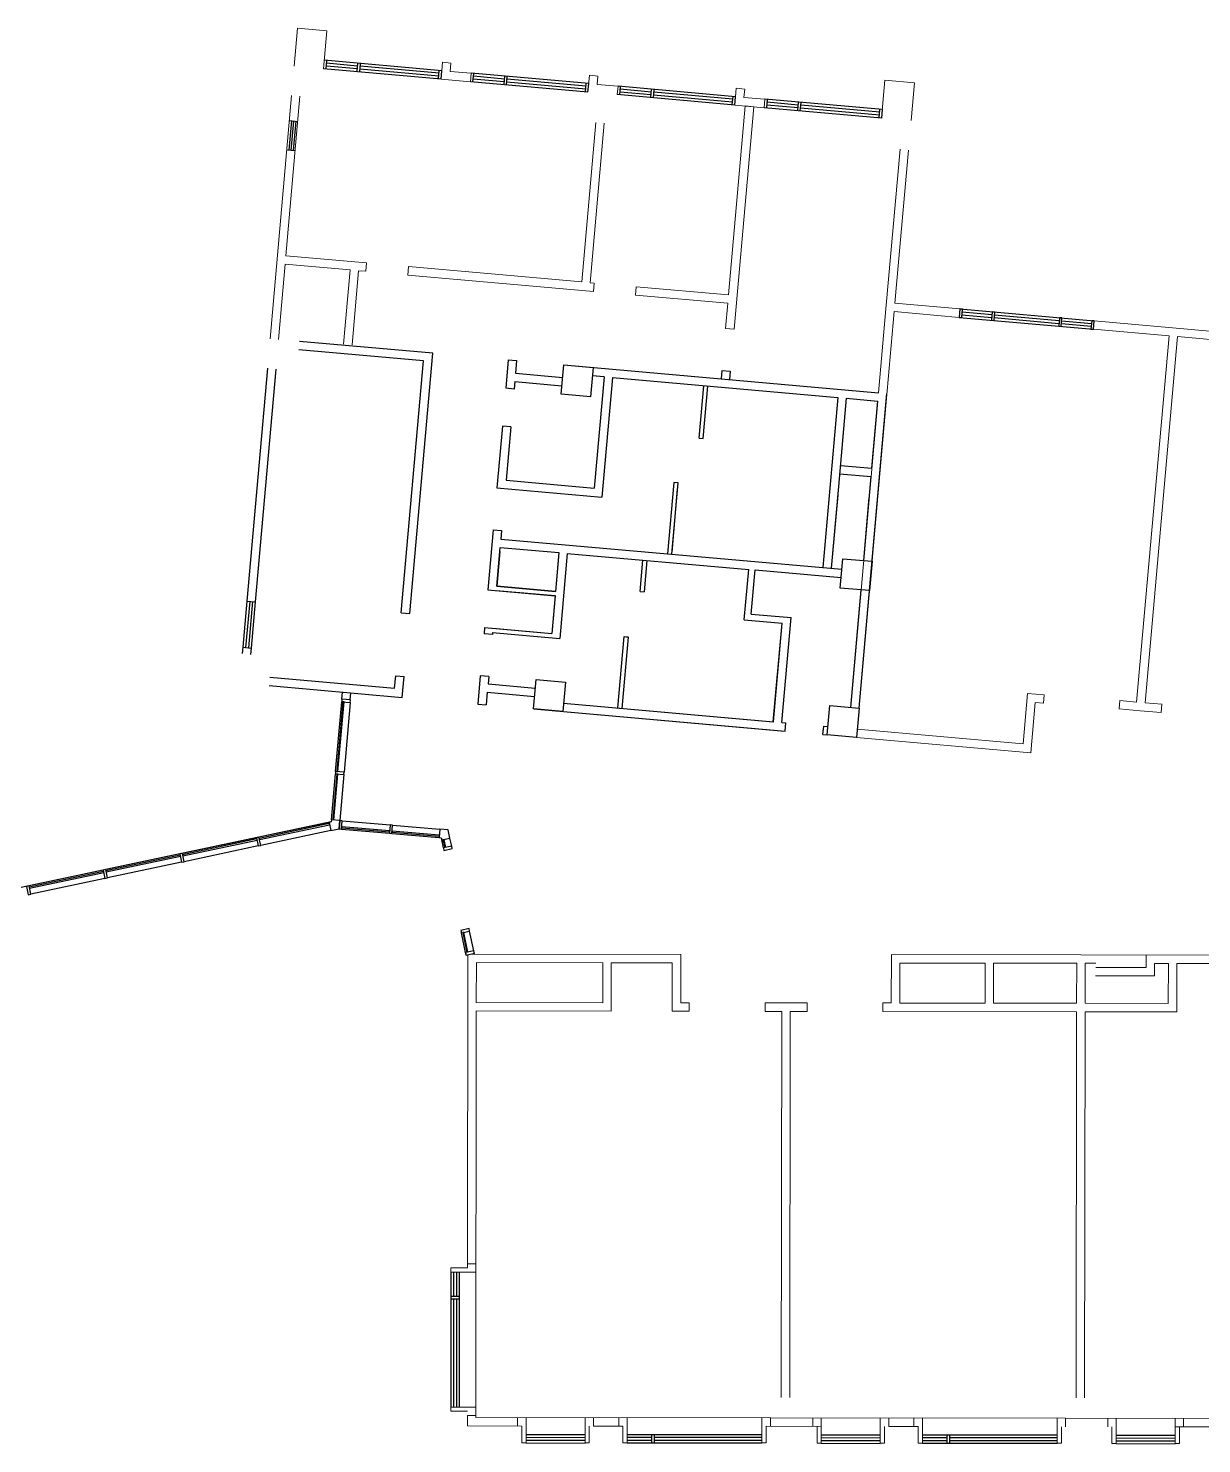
# Model space of a CAD drawing. Header units: millimetres. Extents: x 11680833 to 11851339, y -6212777 to -6078411.
# Drawn here: x 11724746 to 11752600, y -6181104 to -6147509 of the extents above; entities that cross this region are included whole.
import ezdxf

# ---------------------------------------------------------------- set-up
doc = ezdxf.new("R2010")
doc.units = ezdxf.units.MM
doc.header["$LTSCALE"] = 10
for name, color, linetype in [('$1$A-A-建筑索引', 3, 'Continuous'), ('A-WALL', 7, 'Continuous'), ('A—墙体', 7, 'Continuous'), ('A—门窗', 135, 'Continuous')]:
    doc.layers.add(name, color=color, linetype=linetype)
for name, color, linetype, lineweight in [('E1-RI-2F$0$A-WALL', 7, 'Continuous', 5), ('E1-RI-2F$0$AUDIT_D_131110141545-10', 7, 'Continuous', 5), ('E1-RV-2F$0$A-WALL', 7, 'Continuous', 5)]:
    doc.layers.add(name, color=color, linetype=linetype, lineweight=lineweight)
doc.layers.get('$1$A-A-建筑索引').off()
doc.layers.get('0').off()
doc.styles.add('E1-RV-2F$0$ECADI', font='hzs.shx', dxfattribs={"width": 0.7, "bigfont": 'hztxt.shx'})

# ---------------------------------------------------------------- blocks, each defined once
blk = doc.blocks.new('E1-RV-2F')
at = {"layer": 'E1-RV-2F$0$A-WALL'}
for p, q in [((11734345, -6155222), (11731183, -6154943)), ((11734128, -6155404), (11731165, -6155142)), ((11733799, -6161398), (11734345, -6155222)), ((11730424, -6155578), (11729935, -6161107)), ((11730623, -6155596), (11730134, -6161124)), ((11733600, -6161380), (11734128, -6155404)), ((11729935, -6161107), (11730134, -6161124)), ((11733600, -6161380), (11733799, -6161398)), ((11729838, -6162202), (11729825, -6162352)), ((11729838, -6162202), (11730037, -6162220)), ((11730037, -6162220), (11730024, -6162369)), ((11730478, -6162912), (11733442, -6163173)), ((11733442, -6163173), (11733468, -6162875)), ((11733468, -6162875), (11733667, -6162892)), ((11733623, -6163390), (11733667, -6162892)), ((11730460, -6163111), (11733623, -6163390))]:
    blk.add_line(p, q, dxfattribs=at)
at = {"color": 4, "style": 'E1-RV-2F$0$ECADI', "width": 0.7}
for tag, p in [('无障碍客梯', (11721336, -6174036, 0)), ('货梯', (11717277, -6174958))]:
    blk.add_attdef(tag, p, '', height=450, rotation=11.9526, dxfattribs=at)
blk = doc.blocks.new('E1-RI-2F$0$RECTANGULAR_MULLION_-_60_B')
at = {"layer": 'A—门窗'}
for p, q in [((0, 75), (-60, 75)), ((-60, 75), (-60, -125)), ((0, -125), (0, 75)), ((-60, -125), (0, -125))]:
    blk.add_line(p, q, dxfattribs=at)

msp = doc.modelspace()

# ---------------------------------------------------------------- linework, layer by layer
at = {"layer": 'A-WALL'}
for p, q in [((11737458, -6155498), (11744929, -6156158)), ((11738412, -6155783), (11738138, -6155759, 0)), ((11738412, -6155783), (11738179, -6158422)), ((11738611, -6155800), (11738360, -6158639)), ((11736278, -6156071), (11736079, -6156053)), ((11740668, -6157237, 0), (11740778, -6155992)), ((11740767, -6157246), (11740877, -6156001)), ((11744468, -6163647), (11745128, -6156176)), ((11745128, -6156176), (11745128, -6156176)), ((11736000, -6156950), (11735870, -6158419)), ((11736199, -6156967), (11736000, -6156950)), ((11736199, -6156967), (11736087, -6158237)), ((11740668, -6157237, 0), (11740767, -6157246, 0)), ((11736087, -6158237), (11738179, -6158422)), ((11735870, -6158419), (11738360, -6158639)), ((11740027, -6159945), (11740159, -6158450)), ((11743962, -6158582), (11743808, -6160326)), ((11744577, -6160142), (11744709, -6158648)), ((11735782, -6159415), (11735656, -6160835)), ((11735782, -6159415), (11735981, -6159433)), ((11735981, -6159433), (11735963, -6159632)), ((11735937, -6159931), (11735864, -6160753)), ((11737540, -6159972), (11737361, -6161989)), ((11737332, -6160054), (11737259, -6160876)), ((11739267, -6160878), (11739333, -6160131)), ((11741905, -6161412), (11741997, -6160366)), ((11737250, -6160976), (11737171, -6161872)), ((11739267, -6160878), (11739366, -6160887)), ((11741742, -6161548), (11742639, -6161628)), ((11741905, -6161412), (11742851, -6161496)), ((11742432, -6163969), (11742639, -6161628)), ((11742631, -6163986), (11742851, -6161496)), ((11735577, -6161731), (11735564, -6161881)), ((11735763, -6161898), (11735564, -6161881)), ((11735577, -6161731), (11737171, -6161872)), ((11735767, -6161848), (11735763, -6161898)), ((11735767, -6161848), (11737361, -6161989)), ((11738846, -6163651), (11738995, -6161958)), ((11735476, -6162877), (11735416, -6163549)), ((11735675, -6162894), (11735476, -6162877)), ((11735675, -6162894), (11735660, -6163069)), ((11735642, -6163268), (11735616, -6163567)), ((11735642, -6163268), (11736763, -6163367)), ((11735660, -6163069), (11736780, -6163168)), ((11735416, -6163549), (11735616, -6163567)), ((11736736, -6163666), (11742613, -6164185)), ((11737451, -6163528), (11742432, -6163969)), ((11742631, -6163986), (11742730, -6163995)), ((11742713, -6164194), (11742730, -6163995)), ((11742613, -6164185), (11742713, -6164194)), ((11743609, -6164273), (11743627, -6164074)), ((11743609, -6164273), (11743609, -6164273)), ((11743609, -6164273), (11743709, -6164282)), ((11743627, -6164074), (11743727, -6164083))]:
    msp.add_line(p, q, dxfattribs=at)
at = {"layer": 'A-WALL', "color": 7}
for p, q in [((11735946, -6159831), (11737340, -6159955)), ((11735656, -6160835), (11737250, -6160976)), ((11735864, -6160753), (11737259, -6160876))]:
    msp.add_line(p, q, dxfattribs=at)
at = {"layer": 'A-WALL'}
msp.add_lwpolyline([(11735946, -6159831), (11737340, -6159955), (11737259, -6160876), (11735864, -6160753)], close=True, dxfattribs=at)
for points in [[(11744079, -6160098), (11744776, -6160160), (11744714, -6160857), (11744017, -6160796), (11744079, -6160098)], [(11736798, -6162968), (11737495, -6163030), (11737433, -6163727), (11736736, -6163666), (11736798, -6162968)], [(11743771, -6163585), (11744468, -6163647), (11744406, -6164344), (11743709, -6164282), (11743771, -6163585)]]:
    msp.add_lwpolyline(points, dxfattribs=at)
at = {"layer": 'A—墙体'}
for p, q in [((11734345, -6155222), (11731183, -6154943)), ((11734128, -6155404), (11731165, -6155142)), ((11733799, -6161398), (11734345, -6155222)), ((11730424, -6155578), (11729935, -6161107)), ((11730623, -6155596), (11730134, -6161124)), ((11733600, -6161380), (11734128, -6155404)), ((11736138, -6155381), (11736079, -6156053)), ((11736138, -6155381), (11736079, -6156053)), ((11736138, -6155381), (11736338, -6155398)), ((11736138, -6155381), (11736338, -6155398)), ((11736338, -6155398), (11736311, -6155697)), ((11736338, -6155398), (11736311, -6155697)), ((11737458, -6155497), (11744929, -6156158)), ((11736293, -6155896), (11736278, -6156071)), ((11736293, -6155896), (11736278, -6156071)), ((11736293, -6155896), (11737414, -6155996)), ((11736293, -6155896), (11737414, -6155996)), ((11736311, -6155697), (11737432, -6155796)), ((11736311, -6155697), (11737432, -6155796)), ((11738412, -6155783), (11738138, -6155758, 0)), ((11738312, -6155774), (11738138, -6155758, 0)), ((11738412, -6155783), (11738178, -6158422)), ((11738412, -6155783), (11738178, -6158422)), ((11738611, -6155800), (11738360, -6158639)), ((11738611, -6155800), (11738360, -6158639)), ((11738611, -6155800), (11743965, -6156274)), ((11741211, -6155629), (11741194, -6155828)), ((11741211, -6155629), (11741410, -6155646)), ((11741410, -6155646), (11741393, -6155845)), ((11736278, -6156071), (11736079, -6156053)), ((11736278, -6156071), (11736079, -6156053)), ((11743965, -6156274), (11743608, -6160308)), ((11744468, -6163647), (11745128, -6156176)), ((11744468, -6163647), (11745128, -6156176)), ((11745128, -6156176), (11745128, -6156176)), ((11744164, -6156291), (11743979, -6158383)), ((11744164, -6156291), (11743979, -6158383)), ((11744164, -6156291), (11744911, -6156357)), ((11744164, -6156291), (11744911, -6156357)), ((11744770, -6157951), (11744911, -6156357)), ((11744770, -6157951), (11744911, -6156357)), ((11744023, -6157885), (11744770, -6157951)), ((11744023, -6157885), (11744770, -6157951)), ((11736086, -6158237), (11738178, -6158422)), ((11736086, -6158237), (11738178, -6158422)), ((11740073, -6158288), (11739923, -6159982)), ((11740073, -6158288), (11739923, -6159982)), ((11740022, -6159991), (11740172, -6158297)), ((11740172, -6158297), (11740073, -6158288)), ((11744006, -6158084), (11744753, -6158150)), ((11744006, -6158084), (11744753, -6158150)), ((11744577, -6160142), (11744753, -6158150)), ((11744577, -6160142), (11744753, -6158150)), ((11735870, -6158419), (11738360, -6158639)), ((11735870, -6158419), (11738360, -6158639)), ((11743979, -6158383), (11743808, -6160326)), ((11743979, -6158383), (11743808, -6160326)), ((11735782, -6159415), (11735656, -6160835)), ((11735782, -6159415), (11735656, -6160835)), ((11735782, -6159415), (11735981, -6159433)), ((11735782, -6159415), (11735981, -6159433)), ((11735981, -6159433), (11735963, -6159632)), ((11735981, -6159433), (11735963, -6159632)), ((11735963, -6159632), (11744057, -6160348)), ((11737340, -6159954), (11737259, -6160876)), ((11737340, -6159954), (11737259, -6160876)), ((11737539, -6159972), (11737361, -6161989)), ((11737539, -6159972), (11737361, -6161989)), ((11737539, -6159972), (11741848, -6160353)), ((11737539, -6159972), (11741848, -6160353)), ((11739432, -6160139), (11739366, -6160887)), ((11741742, -6161548), (11741848, -6160353)), ((11741742, -6161548), (11741848, -6160353)), ((11741904, -6161412), (11741997, -6160366)), ((11741904, -6161412), (11741997, -6160366)), ((11741997, -6160366), (11744039, -6160547)), ((11741997, -6160366), (11744039, -6160547)), ((11735855, -6160852), (11737250, -6160975)), ((11735855, -6160852), (11737250, -6160975)), ((11737250, -6160975), (11737171, -6161872)), ((11737250, -6160975), (11737171, -6161872)), ((11744268, -6163629), (11744515, -6160840)), ((11744268, -6163629), (11744515, -6160840)), ((11729935, -6161107), (11730134, -6161124)), ((11733600, -6161380), (11733799, -6161398)), ((11741742, -6161548), (11742638, -6161628)), ((11741742, -6161548), (11742638, -6161628)), ((11741904, -6161412), (11742851, -6161496)), ((11741904, -6161412), (11742851, -6161496)), ((11742431, -6163968), (11742638, -6161628)), ((11742431, -6163968), (11742638, -6161628)), ((11742631, -6163986), (11742851, -6161496)), ((11742631, -6163986), (11742851, -6161496)), ((11735577, -6161731), (11735564, -6161880)), ((11735577, -6161731), (11735564, -6161880)), ((11735763, -6161898), (11735564, -6161880)), ((11735763, -6161898), (11735564, -6161880)), ((11735767, -6161848), (11735763, -6161898)), ((11735767, -6161848), (11735763, -6161898)), ((11735767, -6161848), (11737361, -6161989)), ((11735767, -6161848), (11737361, -6161989)), ((11735776, -6161749), (11737171, -6161872)), ((11735776, -6161749), (11737171, -6161872)), ((11738737, -6163642), (11738887, -6161948)), ((11738737, -6163642), (11738887, -6161948)), ((11738887, -6161948), (11738995, -6161958)), ((11738887, -6161948), (11738986, -6161957)), ((11729838, -6162202), (11729825, -6162352)), ((11729838, -6162202), (11730037, -6162220)), ((11730037, -6162220), (11730024, -6162369)), ((11730478, -6162912), (11733442, -6163173)), ((11733442, -6163173), (11733468, -6162875)), ((11733468, -6162875), (11733667, -6162892)), ((11733623, -6163390), (11733667, -6162892)), ((11735475, -6162877), (11735416, -6163549)), ((11735475, -6162877), (11735416, -6163549)), ((11735675, -6162894), (11735475, -6162877)), ((11735675, -6162894), (11735475, -6162877)), ((11735675, -6162894), (11735659, -6163068)), ((11735675, -6162894), (11735659, -6163068)), ((11730460, -6163111), (11733623, -6163390)), ((11735642, -6163268), (11735615, -6163567)), ((11735642, -6163268), (11735615, -6163567)), ((11735642, -6163268), (11736762, -6163367)), ((11735642, -6163268), (11736762, -6163367)), ((11735659, -6163068), (11736780, -6163168)), ((11735659, -6163068), (11736780, -6163168)), ((11735416, -6163549), (11735615, -6163567)), ((11735416, -6163549), (11735615, -6163567)), ((11736736, -6163666), (11742713, -6164194)), ((11736736, -6163666), (11742713, -6164194)), ((11737451, -6163528), (11742431, -6163968)), ((11737451, -6163528), (11742431, -6163968)), ((11742631, -6163986), (11742730, -6163995)), ((11742631, -6163986), (11742730, -6163995)), ((11742713, -6164194), (11742730, -6163995)), ((11742713, -6164194), (11742730, -6163995)), ((11743609, -6164273), (11743627, -6164074)), ((11743609, -6164273), (11743627, -6164074)), ((11743609, -6164273), (11743709, -6164282)), ((11743609, -6164273), (11743709, -6164282)), ((11743627, -6164074), (11743726, -6164083)), ((11743627, -6164074), (11743726, -6164083))]:
    msp.add_line(p, q, dxfattribs=at)
for points in [[(11737458, -6155497), (11738155, -6155559), (11738094, -6156256), (11737396, -6156195), (11737458, -6155497)], [(11737458, -6155497), (11738155, -6155559), (11738094, -6156256), (11737396, -6156195), (11737458, -6155497)], [(11744079, -6160098), (11744776, -6160160), (11744714, -6160857), (11744017, -6160796), (11744079, -6160098)], [(11744079, -6160098), (11744776, -6160160), (11744714, -6160857), (11744017, -6160796), (11744079, -6160098)], [(11736798, -6162968), (11737495, -6163030), (11737433, -6163727), (11736736, -6163666), (11736798, -6162968)], [(11736798, -6162968), (11737495, -6163030), (11737433, -6163727), (11736736, -6163666), (11736798, -6162968)], [(11743770, -6163585), (11744468, -6163647), (11744406, -6164344), (11743709, -6164282), (11743770, -6163585)], [(11743770, -6163585), (11744468, -6163647), (11744406, -6164344), (11743709, -6164282), (11743770, -6163585)]]:
    msp.add_lwpolyline(points, dxfattribs=at)
at = {"layer": 'A—门窗'}
for p, q in [((11734545, -6148714), (11731754, -6148468)), ((11731761, -6148401), (11731760, -6148401)), ((11734562, -6148515), (11731772, -6148269)), ((11731815, -6148473), (11731832, -6148274)), ((11732558, -6148472), (11731821, -6148407)), ((11732564, -6148405), (11731826, -6148340)), ((11732552, -6148538), (11732569, -6148339)), ((11732612, -6148544), (11732629, -6148344)), ((11734491, -6148643), (11732617, -6148477)), ((11734497, -6148576), (11732623, -6148411)), ((11734485, -6148709), (11734502, -6148510)), ((11734545, -6148714), (11734562, -6148515)), ((11738030, -6149023), (11735242, -6148776)), ((11738048, -6148823), (11735259, -6148577)), ((11735302, -6148781), (11735320, -6148582)), ((11736045, -6148780), (11735308, -6148715)), ((11736051, -6148714), (11735314, -6148649)), ((11736039, -6148847), (11736057, -6148647)), ((11736099, -6148852), (11736117, -6148653)), ((11737978, -6148951), (11736105, -6148785)), ((11737984, -6148885), (11736111, -6148719)), ((11737972, -6149017), (11737990, -6148818)), ((11738032, -6149023), (11738050, -6148823)), ((11741535, -6149132), (11738745, -6148885)), ((11738788, -6149090), (11738805, -6148890)), ((11741517, -6149331), (11738727, -6149084)), ((11739531, -6149088), (11738793, -6149023)), ((11739536, -6149022), (11738799, -6148957)), ((11739525, -6149155), (11739542, -6148955)), ((11739584, -6149160), (11739602, -6148961)), ((11741463, -6149259), (11739590, -6149094)), ((11741469, -6149193), (11739596, -6149027)), ((11741458, -6149326), (11741475, -6149126)), ((11741517, -6149331), (11741535, -6149132)), ((11745021, -6149440), (11742232, -6149193)), ((11742275, -6149398), (11742293, -6149199)), ((11745003, -6149639), (11742215, -6149393)), ((11743018, -6149397), (11742281, -6149331)), ((11743024, -6149330), (11742287, -6149265)), ((11743012, -6149463), (11743030, -6149264)), ((11743072, -6149468), (11743090, -6149269)), ((11744951, -6149568), (11743078, -6149402)), ((11744957, -6149501), (11743084, -6149336)), ((11744945, -6149634), (11744963, -6149435)), ((11745005, -6149639), (11745022, -6149440)), ((11730993, -6149706), (11730931, -6150403)), ((11730943, -6149701), (11731142, -6149719)), ((11731043, -6149710), (11730981, -6150407)), ((11731093, -6149714), (11731031, -6150412)), ((11731081, -6150416), (11730882, -6150398)), ((11746862, -6154170), (11750049, -6154452)), ((11746915, -6154242), (11747623, -6154305)), ((11746844, -6154370), (11750031, -6154651)), ((11746909, -6154308), (11747617, -6154371)), ((11747677, -6154376), (11749211, -6154512)), ((11747682, -6154310), (11749216, -6154445)), ((11749270, -6154517), (11749978, -6154580)), ((11749276, -6154451), (11749983, -6154513)), ((11729935, -6161107), (11729838, -6162202)), ((11729935, -6161107), (11729838, -6162202)), ((11730001, -6161113), (11729904, -6162208)), ((11730001, -6161113), (11729904, -6162208)), ((11730068, -6161118), (11729971, -6162214)), ((11730068, -6161118), (11729971, -6162214)), ((11730134, -6161124), (11730037, -6162220)), ((11730134, -6161124), (11730037, -6162220)), ((11732191, -6163433), (11732206, -6163265)), ((11732390, -6163451), (11732405, -6163283)), ((11732041, -6165147), (11732186, -6163493)), ((11732216, -6163496), (11732072, -6165149)), ((11732097, -6165152), (11732241, -6163498)), ((11732241, -6163498), (11732216, -6163496)), ((11732385, -6163510), (11732241, -6165164)), ((11731941, -6166293), (11732036, -6165207)), ((11732067, -6165209), (11731972, -6166296)), ((11731997, -6166298), (11732092, -6165211)), ((11732092, -6165211), (11732067, -6165209)), ((11732072, -6165149), (11732097, -6165152)), ((11732235, -6165224), (11732141, -6166311)), ((11731936, -6166346), (11722856, -6168268)), ((11731885, -6166357), (11730222, -6166709)), ((11732200, -6166317), (11733335, -6166416)), ((11731891, -6166387), (11730229, -6166739)), ((11730234, -6166764), (11731897, -6166412)), ((11731926, -6166553), (11730264, -6166905)), ((11731897, -6166412), (11731891, -6166387)), ((11732183, -6166516), (11733318, -6166615)), ((11732188, -6166461), (11732186, -6166486)), ((11732186, -6166486), (11733320, -6166585)), ((11733323, -6166559), (11732188, -6166461)), ((11733320, -6166585), (11733323, -6166559)), ((11733378, -6166620), (11734496, -6166718)), ((11733382, -6166565), (11733380, -6166590)), ((11733380, -6166590), (11734499, -6166688)), ((11734501, -6166662), (11733382, -6166565)), ((11733395, -6166421), (11734514, -6166519)), ((11734514, -6166519), (11734496, -6166718)), ((11734499, -6166688), (11734501, -6166662)), ((11734714, -6166536), (11734514, -6166519)), ((11734756, -6166733), (11734714, -6166536)), ((11730164, -6166721), (11728403, -6167094)), ((11730170, -6166751), (11728409, -6167124)), ((11728414, -6167149), (11730175, -6166776)), ((11730205, -6166917), (11728444, -6167290)), ((11730175, -6166776), (11730170, -6166751)), ((11730229, -6166739), (11730234, -6166764)), ((11734496, -6166718), (11734549, -6166723)), ((11734549, -6166723), (11734560, -6166774)), ((11734560, -6166774), (11734756, -6166733)), ((11734600, -6166964), (11734560, -6166774)), ((11734615, -6166763), (11734590, -6166768)), ((11734590, -6166768), (11734630, -6166957)), ((11734655, -6166952), (11734615, -6166763)), ((11734796, -6166922), (11734756, -6166733)), ((11728344, -6167107), (11726583, -6167479)), ((11728350, -6167137), (11726589, -6167509)), ((11726595, -6167534), (11728356, -6167161)), ((11728385, -6167302), (11726624, -6167675)), ((11728356, -6167161), (11728350, -6167137)), ((11728409, -6167124), (11728414, -6167149)), ((11726524, -6167492), (11724763, -6167865)), ((11726531, -6167522), (11724770, -6167895)), ((11724775, -6167919), (11726536, -6167547)), ((11726566, -6167687), (11724805, -6168060)), ((11726536, -6167547), (11726531, -6167522)), ((11726589, -6167509), (11726595, -6167534)), ((11724770, -6167895), (11724775, -6167919)), ((11735126, -6169448), (11735027, -6168979)), ((11735082, -6168967), (11735057, -6168973)), ((11735057, -6168973), (11735156, -6169442)), ((11735181, -6169437), (11735082, -6168967)), ((11735322, -6169407), (11735222, -6168938)), ((11735138, -6169507), (11735126, -6169448)), ((11735338, -6169484), (11735322, -6169407)), ((11734776, -6177034), (11734776, -6180234)), ((11734843, -6177034), (11734843, -6177614)), ((11734910, -6177034), (11734910, -6177614)), ((11734976, -6177034), (11734976, -6180234)), ((11734976, -6177614), (11734776, -6177614)), ((11734976, -6177674), (11734776, -6177674)), ((11734843, -6177674), (11734843, -6180234)), ((11734910, -6177674), (11734910, -6180234)), ((11736560, -6180886), (11737962, -6180888)), ((11736560, -6180953), (11737962, -6180955)), ((11736560, -6181020), (11737962, -6181021)), ((11736560, -6181086), (11737962, -6181088)), ((11738962, -6180886), (11742162, -6180886)), ((11738962, -6180953), (11739542, -6180953)), ((11738962, -6181019), (11739542, -6181019)), ((11738962, -6181086), (11742162, -6181086)), ((11739542, -6180886), (11739542, -6181086)), ((11739602, -6180886), (11739602, -6181086)), ((11739602, -6180953), (11742162, -6180953)), ((11739602, -6181019), (11742162, -6181019)), ((11743568, -6180894), (11744970, -6180896)), ((11743568, -6180961), (11744970, -6180963)), ((11743568, -6181028), (11744970, -6181030)), ((11743568, -6181094), (11744970, -6181096)), ((11745970, -6180894), (11749170, -6180894)), ((11745970, -6180961), (11746550, -6180961)), ((11745970, -6181028), (11746550, -6181028)), ((11745970, -6181094), (11749170, -6181094)), ((11746550, -6180894), (11746550, -6181094)), ((11746610, -6180894), (11746610, -6181094)), ((11746610, -6180961), (11749170, -6180961)), ((11746610, -6181028), (11749170, -6181028)), ((11750568, -6180903), (11751970, -6180904)), ((11750568, -6180969), (11751970, -6180971)), ((11750568, -6181036), (11751970, -6181038)), ((11750568, -6181103), (11751970, -6181104))]:
    msp.add_line(p, q, dxfattribs=at)
at = {"layer": 'A—门窗', "extrusion": (0, 0, -1)}
for p, q in [((11746862, -6154170), (11746844, -6154370)), ((11746921, -6154176), (11746862, -6154170)), ((11746904, -6154375), (11746921, -6154176)), ((11747628, -6154238), (11747611, -6154438)), ((11747688, -6154244), (11747628, -6154238)), ((11747671, -6154443), (11747688, -6154244)), ((11746844, -6154370), (11746904, -6154375)), ((11747611, -6154438), (11747671, -6154443)), ((11749222, -6154380), (11749205, -6154579)), ((11749205, -6154579), (11749264, -6154584)), ((11749282, -6154385), (11749222, -6154380)), ((11749264, -6154584), (11749282, -6154385)), ((11749989, -6154449), (11749971, -6154648)), ((11750049, -6154454), (11749989, -6154449)), ((11750031, -6154653), (11750049, -6154454)), ((11749971, -6154648), (11750031, -6154653)), ((11732041, -6165147), (11732036, -6165207)), ((11732036, -6165207), (11732235, -6165224)), ((11732241, -6165164), (11732041, -6165147)), ((11732235, -6165224), (11732241, -6165164)), ((11731937, -6166346), (11731885, -6166357)), ((11731885, -6166357), (11731926, -6166553)), ((11731941, -6166293), (11731937, -6166346)), ((11732141, -6166311), (11731941, -6166293)), ((11732123, -6166511), (11732141, -6166311)), ((11732141, -6166312), (11732123, -6166511)), ((11732200, -6166317), (11732141, -6166312)), ((11732183, -6166516), (11732200, -6166317)), ((11731926, -6166553), (11732123, -6166511)), ((11732123, -6166511), (11732183, -6166516)), ((11733335, -6166416), (11733318, -6166615)), ((11733318, -6166615), (11733378, -6166620)), ((11733395, -6166421), (11733335, -6166416)), ((11733378, -6166620), (11733395, -6166421)), ((11730222, -6166709), (11730164, -6166721)), ((11730164, -6166721), (11730205, -6166917)), ((11730205, -6166917), (11730264, -6166905)), ((11730264, -6166905), (11730222, -6166709)), ((11734796, -6166922), (11734600, -6166964)), ((11734600, -6166964), (11734613, -6167022)), ((11734613, -6167022), (11734808, -6166981)), ((11734808, -6166981), (11734796, -6166922)), ((11728403, -6167094), (11728344, -6167107)), ((11728344, -6167107), (11728385, -6167302)), ((11728385, -6167302), (11728444, -6167290)), ((11728444, -6167290), (11728403, -6167094)), ((11726583, -6167479), (11726524, -6167492)), ((11726524, -6167492), (11726566, -6167687)), ((11726566, -6167687), (11726624, -6167675)), ((11726624, -6167675), (11726583, -6167479)), ((11724763, -6167865), (11724705, -6167877)), ((11724705, -6167877), (11724746, -6168073)), ((11724805, -6168060), (11724763, -6167865)), ((11724746, -6168073), (11724805, -6168060)), ((11735210, -6168879), (11735014, -6168920)), ((11735014, -6168920), (11735027, -6168979)), ((11735027, -6168979), (11735222, -6168938)), ((11735222, -6168938), (11735210, -6168879)), ((11735322, -6169407), (11735126, -6169448)), ((11735126, -6169448), (11735134, -6169487)), ((11735134, -6169487), (11735138, -6169507)), ((11735138, -6169507), (11735334, -6169465)), ((11735330, -6169446), (11735322, -6169407)), ((11735334, -6169465), (11735330, -6169446))]:
    msp.add_line(p, q, dxfattribs=at)
at = {"layer": 'E1-RI-2F$0$A-WALL'}
for p, q in [((11731058, -6148406), (11731137, -6147509)), ((11731834, -6147571), (11731137, -6147509)), ((11731755, -6148468), (11731834, -6147571)), ((11734545, -6148714), (11735242, -6148776)), ((11730996, -6149103), (11730485, -6154881)), ((11731195, -6149121), (11730860, -6152909)), ((11741369, -6153838), (11741766, -6149353)), ((11741498, -6154650), (11741965, -6149370)), ((11741517, -6149331), (11742215, -6149393)), ((11741965, -6149370), (11741766, -6149353)), ((11737883, -6153529), (11738218, -6149742)), ((11738082, -6153547), (11738417, -6149760)), ((11745440, -6150380), (11745105, -6154168)), ((11745639, -6150398), (11745318, -6154034)), ((11730860, -6152909), (11732778, -6153078)), ((11730843, -6153108), (11730685, -6154899)), ((11730843, -6153108), (11732387, -6153244)), ((11732387, -6153242), (11732231, -6155007)), ((11732586, -6153262), (11732430, -6155024)), ((11732586, -6153262), (11732760, -6153277)), ((11732760, -6153277), (11732778, -6153078)), ((11733756, -6153365), (11733774, -6153166)), ((11733774, -6153166), (11737883, -6153529)), ((11733756, -6153365), (11738164, -6153755)), ((11738082, -6153547), (11738182, -6153556)), ((11738164, -6153755), (11738182, -6153556)), ((11739160, -6153843), (11739178, -6153644)), ((11739160, -6153843), (11741352, -6154037)), ((11739178, -6153644), (11741369, -6153838)), ((11741299, -6154632), (11741352, -6154037)), ((11745300, -6154233), (11744468, -6163646)), ((11745105, -6154168), (11744929, -6156158)), ((11745300, -6154233), (11746844, -6154370)), ((11745318, -6154034), (11746862, -6154170)), ((11746844, -6154370), (11746862, -6154170)), ((11750031, -6154651), (11750049, -6154452)), ((11750049, -6154452), (11753834, -6154787)), ((11741498, -6154650), (11741299, -6154632)), ((11750031, -6154651), (11751824, -6154810)), ((11751056, -6163501), (11751824, -6154810)), ((11751255, -6163519), (11752024, -6154827)), ((11752024, -6154827), (11753817, -6154986)), ((11744911, -6156357), (11744268, -6163629)), ((11748540, -6164709), (11744406, -6164344)), ((11748358, -6164492), (11744424, -6164144)), ((11735183, -6169498), (11735174, -6176934)), ((11740233, -6169490), (11735247, -6169484)), ((11735383, -6169684), (11738383, -6169688)), ((11738383, -6169688), (11738381, -6170637)), ((11738581, -6170838), (11738583, -6169688)), ((11738583, -6169688), (11740033, -6169690)), ((11740033, -6169690), (11740032, -6170840)), ((11740232, -6170643), (11740233, -6169490)), ((11745233, -6169496), (11745232, -6170643)), ((11745233, -6169496), (11749733, -6169501)), ((11745433, -6169696), (11745432, -6170646)), ((11745433, -6169696), (11747458, -6169698)), ((11747458, -6169698), (11747456, -6170648)), ((11747658, -6169699), (11747656, -6170649)), ((11747658, -6169699), (11749633, -6169701)), ((11749633, -6169701), (11749631, -6170651)), ((11749733, -6169501), (11754234, -6169506)), ((11749833, -6169701), (11749831, -6170651)), ((11749833, -6169701), (11750083, -6169702)), ((11751282, -6169803), (11751283, -6169503)), ((11751482, -6169703), (11751808, -6169704)), ((11751482, -6170003), (11751482, -6169703)), ((11751808, -6169703), (11751807, -6170653)), ((11752008, -6169704), (11752006, -6170853)), ((11752008, -6169704), (11754033, -6169706)), ((11738381, -6170638), (11738382, -6169838)), ((11738381, -6170638), (11735381, -6170634)), ((11740434, -6170643), (11740232, -6170643)), ((11740434, -6170840), (11740434, -6170643)), ((11742234, -6170643), (11742234, -6170843)), ((11742732, -6170643), (11742234, -6170643)), ((11743232, -6170643), (11742732, -6170643)), ((11743232, -6170843), (11743232, -6170643)), ((11745032, -6170643), (11745032, -6170845)), ((11745232, -6170643), (11745032, -6170643)), ((11745432, -6170646), (11747456, -6170648)), ((11747656, -6170649), (11749631, -6170651)), ((11751807, -6170653), (11749832, -6170651)), ((11742234, -6170843), (11742632, -6170843)), ((11742632, -6170843), (11742620, -6180007)), ((11742832, -6170843), (11742820, -6180008)), ((11742832, -6170843), (11743232, -6170843)), ((11745032, -6170845), (11749631, -6170851)), ((11749631, -6170851), (11749620, -6180016)), ((11749831, -6170851), (11749820, -6180016)), ((11752006, -6170853), (11749831, -6170851)), ((11734776, -6177034), (11734776, -6176934)), ((11735174, -6176934), (11734776, -6176934)), ((11735374, -6177034), (11734776, -6177034)), ((11735374, -6176834), (11735174, -6176834)), ((11734776, -6180334), (11734776, -6180234)), ((11735370, -6180234), (11734776, -6180234)), ((11735170, -6180334), (11734776, -6180334)), ((11735370, -6180434), (11735170, -6180434)), ((11735170, -6180434), (11735170, -6180684)), ((11735170, -6180684), (11736462, -6180685)), ((11736362, -6180486), (11736362, -6180686)), ((11736462, -6180685), (11736462, -6181086)), ((11736562, -6180486), (11736561, -6181086)), ((11737962, -6180488), (11737962, -6181086)), ((11738062, -6180488), (11738062, -6180488)), ((11738062, -6180688), (11738062, -6181086)), ((11738162, -6180488), (11738162, -6180688)), ((11738162, -6180688), (11738862, -6180689)), ((11738762, -6180488), (11738762, -6180688)), ((11738862, -6180488), (11738862, -6180489)), ((11738862, -6180689), (11738862, -6181086)), ((11738962, -6180488), (11738962, -6181086)), ((11742162, -6180492), (11742162, -6181086)), ((11742262, -6180692), (11742262, -6181086)), ((11742262, -6180692), (11743570, -6180694)), ((11742362, -6180493), (11742362, -6180692)), ((11743370, -6180494), (11743370, -6180694)), ((11743470, -6180694), (11743470, -6181094)), ((11743570, -6180494), (11743569, -6181094)), ((11744970, -6180496), (11744970, -6181094)), ((11745070, -6180496), (11745070, -6180496)), ((11745070, -6180696), (11745070, -6181094)), ((11745170, -6180496), (11745170, -6180696)), ((11745170, -6180696), (11745870, -6180697)), ((11745770, -6180497), (11745770, -6180697)), ((11745870, -6180497), (11745870, -6180497)), ((11745870, -6180697), (11745870, -6181094)), ((11745970, -6180497), (11745970, -6181094)), ((11749170, -6180501), (11749170, -6181094)), ((11749270, -6180701), (11749270, -6181094)), ((11749370, -6180501), (11749370, -6180701)), ((11750370, -6180503), (11750370, -6180702)), ((11750470, -6180702), (11750470, -6181103)), ((11750570, -6180503), (11750569, -6181103)), ((11751970, -6180504), (11751970, -6181103)), ((11751970, -6180704), (11752970, -6180705)), ((11752070, -6180505), (11752070, -6180504)), ((11752070, -6180704), (11752070, -6181103)), ((11752170, -6180505), (11752170, -6180705)), ((11752170, -6180704), (11752870, -6180705)), ((11736560, -6181086), (11736462, -6181086)), ((11738062, -6181086), (11737962, -6181086)), ((11738962, -6181086), (11738862, -6181086)), ((11742262, -6181086), (11742162, -6181086)), ((11743568, -6181094), (11743470, -6181094)), ((11745070, -6181094), (11744970, -6181094)), ((11745970, -6181094), (11745870, -6181094)), ((11749270, -6181094), (11749170, -6181094)), ((11750568, -6181103), (11750470, -6181103)), ((11752070, -6181103), (11751970, -6181103))]:
    msp.add_line(p, q, dxfattribs=at)
at = {"layer": 'E1-RI-2F$0$A-WALL', "color": 7}
for p, q in [((11735381, -6170834), (11738581, -6170838)), ((11740032, -6170840), (11740434, -6170840))]:
    msp.add_line(p, q, dxfattribs=at)
at = {"layer": 'E1-RI-2F$0$A-WALL'}
for points in [[(11734545, -6148714), (11734580, -6148316), (11734779, -6148334), (11734761, -6148533), (11735259, -6148577), (11735242, -6148776)], [(11738030, -6149023), (11738066, -6148624), (11738265, -6148642), (11738247, -6148841), (11738746, -6148885), (11738728, -6149084)], [(11745700, -6149701), (11745779, -6148804), (11745082, -6148743), (11745003, -6149639)], [(11741517, -6149331), (11741553, -6148932), (11741752, -6148950), (11741734, -6149149), (11742232, -6149193), (11742215, -6149393)], [(11735383, -6169684), (11735381, -6170634)], [(11735381, -6170834), (11735370, -6180484), (11770370, -6180526)]]:
    msp.add_lwpolyline(points, dxfattribs=at)
at = {"layer": 'E1-RI-2F$0$AUDIT_D_131110141545-10'}
for p, q in [((11748358, -6164492), (11748464, -6163297)), ((11748464, -6163297), (11748863, -6163332)), ((11748863, -6163332), (11748845, -6163531)), ((11748540, -6164709), (11748646, -6163514)), ((11748646, -6163514), (11748845, -6163531)), ((11750658, -6163466), (11750640, -6163665)), ((11750640, -6163665), (11751138, -6163709)), ((11750658, -6163466), (11751056, -6163501)), ((11751654, -6163554), (11751255, -6163519)), ((11751654, -6163554), (11751636, -6163753)), ((11751636, -6163753), (11751138, -6163709)), ((11735138, -6169507), (11735334, -6169465)), ((11750082, -6170002), (11751482, -6170003)), ((11750083, -6169802), (11751282, -6169803))]:
    msp.add_line(p, q, dxfattribs=at)

# ---------------------------------------------------------------- block references
at = {"layer": '$1$A-A-建筑索引', "color": 3}
msp.add_blockref('E1-RV-2F', (0, 0), dxfattribs=at)
at = {"layer": 'A—门窗', "rotation": 85.01559972581461}
msp.add_blockref('E1-RI-2F$0$RECTANGULAR_MULLION_-_60_B', (11732266, -6163440), dxfattribs=at)

doc.saveas('drawing.dxf')
